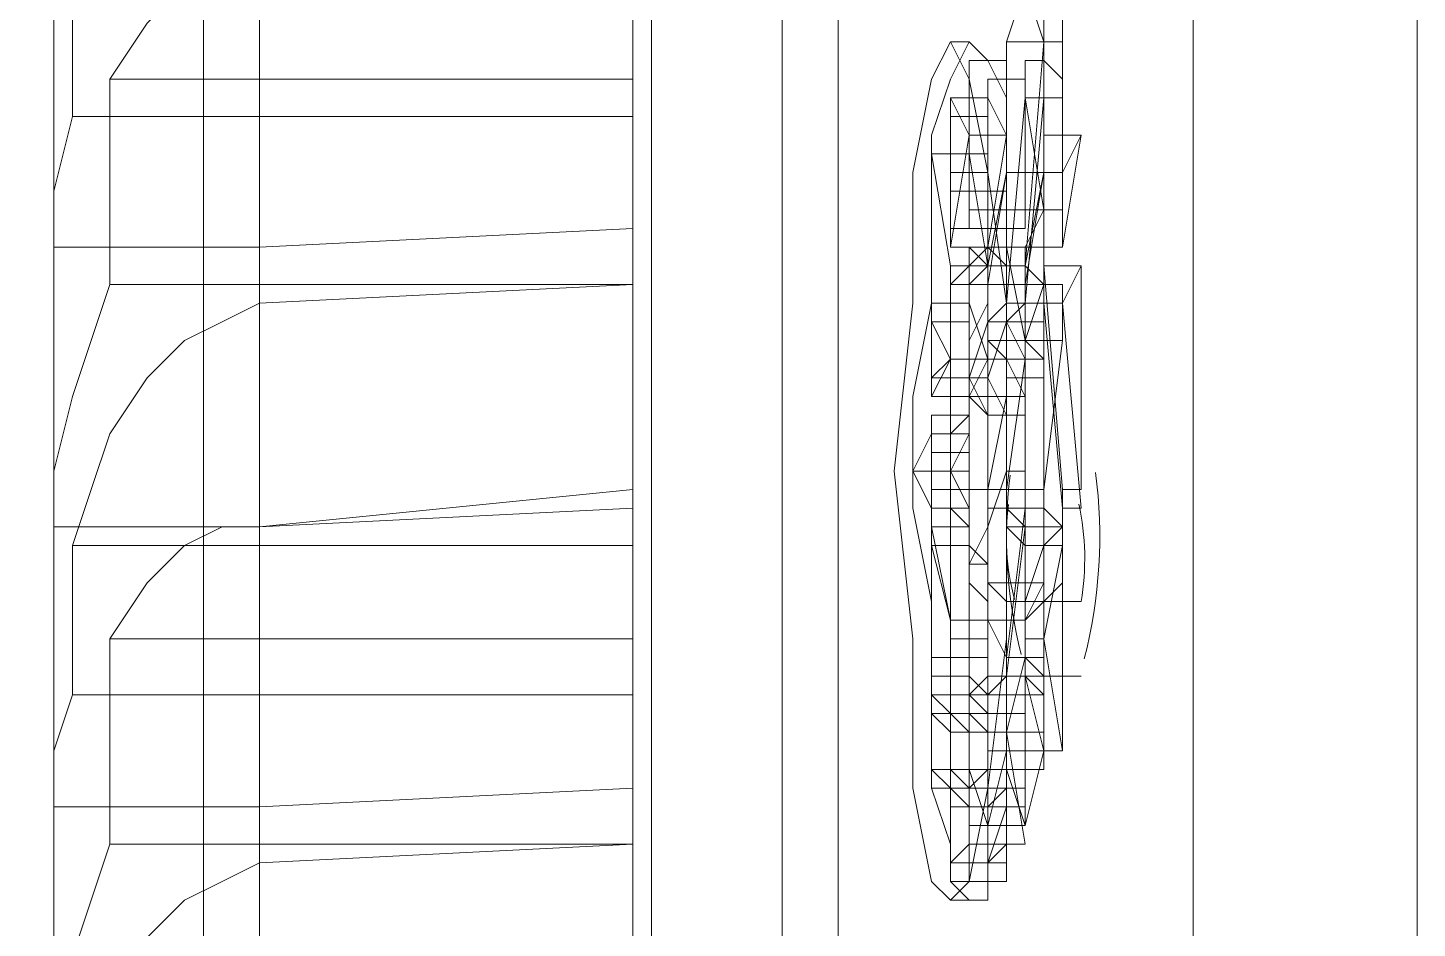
# Model space of a CAD drawing. Header units: millimetres. Extents: x 2788 to 2954, y 1337 to 1391.
# Drawn here: x 2903.5925 to 2903.6712, y 1352.5883 to 1352.6394 of the extents above; entities that cross this region are included whole.
import ezdxf

# ---------------------------------------------------------------- set-up
doc = ezdxf.new("R2010")
doc.units = ezdxf.units.MM
doc.layers.add('PDF_0', color=7, linetype='Continuous')

msp = doc.modelspace()

# ---------------------------------------------------------------- linework, layer by layer
at = {"layer": 'PDF_0', "lineweight": 15}
for points in [[(2903.605627547023, 1354.524634149757), (2903.605627547023, 1352.453404059757), (2903.605627547023, 1352.451287319757), (2903.522016317022, 1352.451287319757), (2903.522016317022, 1352.453404059757), (2903.522016317022, 1352.511614409757), (2902.949438147023, 1352.511614409757), (2902.949438147023, 1352.455520799757), (2902.949438147023, 1352.451287319757), (2902.927212377022, 1352.451287319757), (2902.927212377022, 1352.455520799757), (2902.927212377022, 1352.668253169757)], [(2903.670188117023, 1352.580408459757), (2903.670188117023, 1352.579350089757), (2903.670188117023, 1352.576174979757), (2903.670188117023, 1352.564532909757), (2903.670188117023, 1352.558182689757), (2903.670188117023, 1352.520081369757), (2903.670188117023, 1352.471396349757), (2903.643728867023, 1352.470337979757), (2903.641612127023, 1352.473513089757), (2903.640553757023, 1352.476688199757), (2903.640553757023, 1352.480921679757), (2903.639495387023, 1352.492563749757), (2903.638437017023, 1352.506322559757), (2903.638437017023, 1354.390221159757), (2903.639495387023, 1354.405038339757), (2903.640553757023, 1354.416680409757), (2903.640553757023, 1354.421972259757), (2903.641612127023, 1354.426205739757), (2903.642670497023, 1354.428322479757), (2903.643728867023, 1354.428322479757)], [(2903.638437017023, 1354.390221159757), (2903.637378647023, 1354.390221159757), (2903.635261907023, 1354.390221159757), (2903.635261907023, 1352.506322559757), (2903.637378647023, 1352.506322559757), (2903.638437017023, 1352.506322559757)], [(2903.670188117023, 1352.579350089757), (2903.671246487022, 1352.580408459757), (2903.671246487022, 1352.680953609757)], [(2903.650079087023, 1352.641793919757), (2903.649020717023, 1352.641793919757), (2903.647962347023, 1352.638618809757), (2903.647962347023, 1352.625918369757), (2903.647962347023, 1352.623801629757), (2903.646903977023, 1352.622743259757), (2903.646903977023, 1352.620626519757), (2903.646903977023, 1352.613217929757), (2903.647962347023, 1352.613217929757), (2903.649020717023, 1352.620626519757), (2903.647962347023, 1352.622743259757), (2903.649020717023, 1352.623801629757), (2903.649020717023, 1352.617451409757), (2903.649020717023, 1352.618509779757), (2903.649020717023, 1352.612159559757)], [(2903.649020717023, 1352.641793919757), (2903.647962347023, 1352.638618809757), (2903.650079087023, 1352.638618809757), (2903.650079087023, 1352.640735549757), (2903.650079087023, 1352.641793919757), (2903.651137457023, 1352.641793919757), (2903.651137457023, 1352.640735549757), (2903.651137457023, 1352.638618809757), (2903.651137457023, 1352.631210219757), (2903.652195827023, 1352.633326959757)], [(2903.651137457023, 1352.638618809757), (2903.651137457023, 1352.640735549757), (2903.651137457023, 1352.641793919757), (2903.650079087023, 1352.641793919757), (2903.650079087023, 1352.640735549757), (2903.650079087023, 1352.638618809757), (2903.649020717023, 1352.625918369757), (2903.647962347023, 1352.625918369757)], [(2903.649020717023, 1352.625918369757), (2903.649020717023, 1352.623801629757), (2903.647962347023, 1352.623801629757), (2903.649020717023, 1352.623801629757), (2903.650079087023, 1352.635443699757), (2903.650079087023, 1352.636502069757), (2903.650079087023, 1352.637560439757), (2903.651137457023, 1352.636502069757), (2903.651137457023, 1352.635443699757), (2903.651137457023, 1352.629093479757), (2903.651137457023, 1352.626976739757), (2903.649020717023, 1352.626976739757)], [(2903.651137457023, 1352.633326959757), (2903.652195827023, 1352.633326959757), (2903.651137457023, 1352.626976739757), (2903.650079087023, 1352.626976739757)], [(2903.651137457023, 1352.629093479757), (2903.650079087023, 1352.629093479757)], [(2903.605627547023, 1352.626976739757), (2903.626794947023, 1352.628035109757), (2903.626794947023, 1352.612159559757), (2903.605627547023, 1352.611101189757)], [(2903.651137457023, 1352.626976739757), (2903.651137457023, 1352.626976739757)], [(2903.649020717023, 1352.624859999757), (2903.650079087023, 1352.624859999757), (2903.650079087023, 1352.625918369757), (2903.652195827023, 1352.625918369757), (2903.652195827023, 1352.613217929757)], [(2903.651137457023, 1352.612159559757), (2903.651137457023, 1352.610042819757), (2903.651137457023, 1352.612159559757), (2903.652195827023, 1352.612159559757), (2903.651137457023, 1352.623801629757), (2903.652195827023, 1352.625918369757)], [(2903.626794947023, 1352.624859999757), (2903.605627547023, 1352.624859999757)], [(2903.649020717023, 1352.613217929757), (2903.650079087023, 1352.613217929757), (2903.650079087023, 1352.622743259757), (2903.650079087023, 1352.624859999757), (2903.651137457023, 1352.624859999757), (2903.651137457023, 1352.621684889757), (2903.650079087023, 1352.613217929757)], [(2903.647962347023, 1352.623801629757), (2903.647962347023, 1352.623801629757)], [(2903.647962347023, 1352.622743259757), (2903.646903977023, 1352.622743259757)], [(2903.650079087023, 1352.622743259757), (2903.649020717023, 1352.622743259757)], [(2903.649020717023, 1352.620626519757), (2903.646903977023, 1352.620626519757)], [(2903.651137457023, 1352.610042819757), (2903.650079087023, 1352.610042819757), (2903.649020717023, 1352.606867709757), (2903.650079087023, 1352.606867709757), (2903.650079087023, 1352.602634229757), (2903.649020717023, 1352.602634229757), (2903.646903977023, 1352.602634229757), (2903.646903977023, 1352.603692599757), (2903.646903977023, 1352.605809339757), (2903.646903977023, 1352.613217929757), (2903.646903977023, 1352.612159559757)], [(2903.646903977023, 1352.602634229757), (2903.646903977023, 1352.603692599757), (2903.646903977023, 1352.605809339757), (2903.646903977023, 1352.613217929757)], [(2903.650079087023, 1352.613217929757), (2903.650079087023, 1352.613217929757)], [(2903.650079087023, 1352.604750969757), (2903.650079087023, 1352.604750969757)], [(2903.651137457023, 1352.598400749757), (2903.650079087023, 1352.598400749757), (2903.649020717023, 1352.602634229757)], [(2903.605627547023, 1352.595225639757), (2903.626794947023, 1352.596284009757), (2903.626794947023, 1352.580408459757), (2903.605627547023, 1352.578291719757)], [(2903.626794947023, 1352.593108899757), (2903.605627547023, 1352.593108899757)]]:
    msp.add_lwpolyline(points, dxfattribs=at)
at = {"layer": 'PDF_0', "lineweight": 0}
for points in [[(2903.658546047022, 1352.582525199757), (2903.658546047022, 1352.939195889757)], [(2903.627853317023, 1352.894744349757), (2903.627853317023, 1352.506322559757)], [(2903.626794947023, 1352.656611099757), (2903.605627547023, 1352.655552729757), (2903.603510807023, 1352.654494359757), (2903.601394067023, 1352.653435989757), (2903.599277327023, 1352.651319249757), (2903.597160587023, 1352.649202509757), (2903.596102217023, 1352.646027399757), (2903.595043847023, 1352.641793919757), (2903.595043847023, 1352.634385329757), (2903.593985477023, 1352.630151849757), (2903.593985477023, 1352.626976739757), (2903.605627547023, 1352.626976739757)], [(2903.593985477023, 1352.651319249757), (2903.593985477023, 1352.476688199757), (2903.532600017023, 1352.474571459757)], [(2903.602452437023, 1352.647085769757), (2903.602452437023, 1352.473513089757), (2903.602452437023, 1352.468221239757), (2903.602452437023, 1352.466104499757), (2903.602452437023, 1352.465046129757), (2903.605627547023, 1352.465046129757)], [(2903.626794947023, 1352.644969029757), (2903.605627547023, 1352.643910659757), (2903.603510807023, 1352.642852289757), (2903.601394067023, 1352.641793919757), (2903.599277327023, 1352.639677179757), (2903.597160587023, 1352.636502069757), (2903.626794947023, 1352.636502069757)], [(2903.605627547023, 1352.643910659757), (2903.605627547023, 1352.623801629757)], [(2903.626794947023, 1352.641793919757), (2903.626794947023, 1352.634385329757), (2903.595043847023, 1352.634385329757)], [(2903.645845607023, 1352.638618809757), (2903.644787237023, 1352.638618809757)], [(2903.650079087023, 1352.631210219757), (2903.650079087023, 1352.638618809757), (2903.651137457023, 1352.638618809757)], [(2903.647962347023, 1352.637560439757), (2903.645845607023, 1352.637560439757), (2903.647962347023, 1352.637560439757), (2903.645845607023, 1352.637560439757), (2903.645845607023, 1352.630151849757), (2903.647962347023, 1352.630151849757), (2903.647962347023, 1352.629093479757), (2903.645845607023, 1352.629093479757)], [(2903.645845607023, 1352.637560439757), (2903.645845607023, 1352.637560439757)], [(2903.645845607023, 1352.637560439757), (2903.645845607023, 1352.637560439757)], [(2903.647962347023, 1352.637560439757), (2903.647962347023, 1352.637560439757)], [(2903.649020717023, 1352.635443699757), (2903.649020717023, 1352.636502069757), (2903.649020717023, 1352.637560439757)], [(2903.649020717023, 1352.635443699757), (2903.649020717023, 1352.636502069757), (2903.649020717023, 1352.637560439757)], [(2903.650079087023, 1352.637560439757), (2903.649020717023, 1352.637560439757)], [(2903.597160587023, 1352.624859999757), (2903.597160587023, 1352.636502069757)], [(2903.650079087023, 1352.621684889757), (2903.650079087023, 1352.623801629757), (2903.647962347023, 1352.623801629757), (2903.647962347023, 1352.622743259757), (2903.647962347023, 1352.623801629757), (2903.647962347023, 1352.629093479757), (2903.647962347023, 1352.628035109757), (2903.649020717023, 1352.628035109757), (2903.649020717023, 1352.629093479757), (2903.649020717023, 1352.630151849757), (2903.649020717023, 1352.631210219757), (2903.649020717023, 1352.632268589757), (2903.649020717023, 1352.633326959757), (2903.649020717023, 1352.634385329757), (2903.649020717023, 1352.635443699757), (2903.649020717023, 1352.636502069757), (2903.646903977023, 1352.636502069757), (2903.646903977023, 1352.628035109757), (2903.645845607023, 1352.628035109757), (2903.645845607023, 1352.629093479757), (2903.647962347023, 1352.629093479757), (2903.647962347023, 1352.628035109757), (2903.645845607023, 1352.628035109757), (2903.646903977023, 1352.628035109757), (2903.649020717023, 1352.628035109757), (2903.649020717023, 1352.629093479757), (2903.649020717023, 1352.630151849757), (2903.649020717023, 1352.631210219757), (2903.649020717023, 1352.632268589757), (2903.649020717023, 1352.633326959757), (2903.649020717023, 1352.634385329757), (2903.649020717023, 1352.635443699757), (2903.649020717023, 1352.636502069757), (2903.646903977023, 1352.636502069757), (2903.646903977023, 1352.629093479757), (2903.645845607023, 1352.629093479757), (2903.645845607023, 1352.628035109757)], [(2903.646903977023, 1352.636502069757), (2903.646903977023, 1352.636502069757)], [(2903.646903977023, 1352.636502069757), (2903.646903977023, 1352.636502069757)], [(2903.649020717023, 1352.636502069757), (2903.649020717023, 1352.636502069757)], [(2903.646903977023, 1352.628035109757), (2903.644787237023, 1352.628035109757), (2903.644787237023, 1352.632268589757), (2903.644787237023, 1352.628035109757), (2903.646903977023, 1352.628035109757), (2903.646903977023, 1352.632268589757), (2903.646903977023, 1352.634385329757), (2903.646903977023, 1352.635443699757), (2903.646903977023, 1352.634385329757)], [(2903.645845607023, 1352.633326959757), (2903.644787237023, 1352.635443699757), (2903.644787237023, 1352.631210219757), (2903.644787237023, 1352.629093479757), (2903.644787237023, 1352.628035109757), (2903.644787237023, 1352.629093479757), (2903.644787237023, 1352.631210219757), (2903.646903977023, 1352.631210219757), (2903.646903977023, 1352.628035109757), (2903.646903977023, 1352.632268589757)], [(2903.644787237023, 1352.630151849757), (2903.644787237023, 1352.635443699757), (2903.644787237023, 1352.634385329757)], [(2903.644787237023, 1352.631210219757), (2903.644787237023, 1352.635443699757), (2903.644787237023, 1352.634385329757)], [(2903.647962347023, 1352.633326959757), (2903.646903977023, 1352.635443699757), (2903.647962347023, 1352.633326959757), (2903.646903977023, 1352.626976739757), (2903.645845607023, 1352.625918369757), (2903.645845607023, 1352.623801629757), (2903.645845607023, 1352.622743259757), (2903.645845607023, 1352.621684889757), (2903.645845607023, 1352.617451409757), (2903.645845607023, 1352.613217929757), (2903.645845607023, 1352.608984449757), (2903.645845607023, 1352.605809339757), (2903.645845607023, 1352.602634229757), (2903.646903977023, 1352.601575859757), (2903.649020717023, 1352.601575859757), (2903.649020717023, 1352.602634229757), (2903.649020717023, 1352.601575859757), (2903.646903977023, 1352.601575859757), (2903.646903977023, 1352.598400749757), (2903.649020717023, 1352.598400749757), (2903.649020717023, 1352.599459119757), (2903.649020717023, 1352.601575859757), (2903.649020717023, 1352.600517489757)], [(2903.647962347023, 1352.621684889757), (2903.649020717023, 1352.621684889757), (2903.646903977023, 1352.621684889757), (2903.647962347023, 1352.620626519757), (2903.647962347023, 1352.623801629757), (2903.649020717023, 1352.635443699757), (2903.650079087023, 1352.635443699757), (2903.649020717023, 1352.635443699757), (2903.650079087023, 1352.629093479757), (2903.649020717023, 1352.626976739757), (2903.650079087023, 1352.626976739757), (2903.650079087023, 1352.625918369757), (2903.650079087023, 1352.624859999757), (2903.650079087023, 1352.623801629757), (2903.650079087023, 1352.622743259757), (2903.650079087023, 1352.623801629757), (2903.650079087023, 1352.624859999757), (2903.650079087023, 1352.625918369757), (2903.650079087023, 1352.626976739757), (2903.647962347023, 1352.626976739757), (2903.647962347023, 1352.622743259757), (2903.646903977023, 1352.619568149757), (2903.647962347023, 1352.622743259757), (2903.649020717023, 1352.622743259757), (2903.649020717023, 1352.613217929757), (2903.649020717023, 1352.621684889757), (2903.649020717023, 1352.624859999757), (2903.649020717023, 1352.625918369757), (2903.646903977023, 1352.625918369757), (2903.647962347023, 1352.631210219757), (2903.650079087023, 1352.631210219757), (2903.650079087023, 1352.633326959757)], [(2903.646903977023, 1352.635443699757), (2903.646903977023, 1352.635443699757)], [(2903.626794947023, 1352.634385329757), (2903.626794947023, 1352.628035109757)], [(2903.644787237023, 1352.634385329757), (2903.644787237023, 1352.632268589757)], [(2903.651137457023, 1352.612159559757), (2903.650079087023, 1352.623801629757), (2903.650079087023, 1352.624859999757), (2903.649020717023, 1352.625918369757), (2903.649020717023, 1352.621684889757), (2903.650079087023, 1352.620626519757), (2903.650079087023, 1352.623801629757), (2903.650079087023, 1352.622743259757), (2903.647962347023, 1352.622743259757), (2903.647962347023, 1352.623801629757), (2903.650079087023, 1352.623801629757), (2903.650079087023, 1352.624859999757), (2903.650079087023, 1352.625918369757), (2903.650079087023, 1352.626976739757), (2903.650079087023, 1352.633326959757), (2903.651137457023, 1352.633326959757)], [(2903.643728867023, 1352.632268589757), (2903.643728867023, 1352.632268589757)], [(2903.645845607023, 1352.632268589757), (2903.645845607023, 1352.632268589757)], [(2903.645845607023, 1352.632268589757), (2903.645845607023, 1352.632268589757)], [(2903.651137457023, 1352.631210219757), (2903.650079087023, 1352.631210219757), (2903.649020717023, 1352.624859999757), (2903.646903977023, 1352.624859999757), (2903.644787237023, 1352.624859999757), (2903.646903977023, 1352.624859999757), (2903.646903977023, 1352.622743259757), (2903.646903977023, 1352.624859999757), (2903.646903977023, 1352.623801629757), (2903.645845607023, 1352.621684889757), (2903.645845607023, 1352.618509779757), (2903.646903977023, 1352.620626519757), (2903.645845607023, 1352.623801629757), (2903.645845607023, 1352.622743259757), (2903.643728867023, 1352.622743259757), (2903.644787237023, 1352.620626519757), (2903.643728867023, 1352.618509779757), (2903.643728867023, 1352.619568149757), (2903.645845607023, 1352.619568149757), (2903.643728867023, 1352.619568149757), (2903.644787237023, 1352.620626519757), (2903.643728867023, 1352.619568149757), (2903.643728867023, 1352.622743259757), (2903.644787237023, 1352.620626519757), (2903.645845607023, 1352.620626519757)], [(2903.649020717023, 1352.625918369757), (2903.650079087023, 1352.631210219757), (2903.647962347023, 1352.631210219757), (2903.646903977023, 1352.624859999757)], [(2903.647962347023, 1352.631210219757), (2903.647962347023, 1352.631210219757)], [(2903.650079087023, 1352.631210219757), (2903.650079087023, 1352.631210219757)], [(2903.650079087023, 1352.631210219757), (2903.650079087023, 1352.631210219757)], [(2903.649020717023, 1352.625918369757), (2903.649020717023, 1352.626976739757), (2903.646903977023, 1352.626976739757), (2903.646903977023, 1352.628035109757), (2903.646903977023, 1352.630151849757), (2903.644787237023, 1352.630151849757), (2903.644787237023, 1352.628035109757), (2903.644787237023, 1352.626976739757), (2903.646903977023, 1352.626976739757), (2903.645845607023, 1352.626976739757)], [(2903.645845607023, 1352.630151849757), (2903.645845607023, 1352.630151849757)], [(2903.645845607023, 1352.630151849757), (2903.645845607023, 1352.630151849757)], [(2903.647962347023, 1352.630151849757), (2903.647962347023, 1352.630151849757)], [(2903.645845607023, 1352.629093479757), (2903.645845607023, 1352.629093479757)], [(2903.645845607023, 1352.629093479757), (2903.645845607023, 1352.629093479757)], [(2903.647962347023, 1352.629093479757), (2903.647962347023, 1352.629093479757)], [(2903.650079087023, 1352.622743259757), (2903.650079087023, 1352.623801629757), (2903.650079087023, 1352.624859999757), (2903.650079087023, 1352.625918369757), (2903.650079087023, 1352.626976739757), (2903.650079087023, 1352.628035109757), (2903.650079087023, 1352.629093479757), (2903.650079087023, 1352.628035109757), (2903.650079087023, 1352.626976739757), (2903.650079087023, 1352.625918369757), (2903.650079087023, 1352.624859999757), (2903.650079087023, 1352.623801629757)], [(2903.647962347023, 1352.625918369757), (2903.646903977023, 1352.626976739757), (2903.646903977023, 1352.625918369757), (2903.645845607023, 1352.624859999757), (2903.645845607023, 1352.621684889757), (2903.645845607023, 1352.617451409757), (2903.645845607023, 1352.613217929757), (2903.645845607023, 1352.608984449757), (2903.645845607023, 1352.605809339757), (2903.645845607023, 1352.602634229757), (2903.646903977023, 1352.601575859757), (2903.647962347023, 1352.602634229757), (2903.650079087023, 1352.602634229757), (2903.650079087023, 1352.601575859757), (2903.650079087023, 1352.600517489757), (2903.650079087023, 1352.599459119757), (2903.650079087023, 1352.598400749757), (2903.649020717023, 1352.594167269757), (2903.646903977023, 1352.594167269757), (2903.647962347023, 1352.598400749757), (2903.650079087023, 1352.598400749757), (2903.650079087023, 1352.597342379757), (2903.649020717023, 1352.597342379757), (2903.646903977023, 1352.597342379757), (2903.646903977023, 1352.598400749757), (2903.646903977023, 1352.601575859757), (2903.646903977023, 1352.599459119757), (2903.646903977023, 1352.597342379757), (2903.646903977023, 1352.596284009757), (2903.646903977023, 1352.599459119757), (2903.649020717023, 1352.599459119757), (2903.646903977023, 1352.599459119757), (2903.646903977023, 1352.600517489757), (2903.645845607023, 1352.601575859757), (2903.645845607023, 1352.600517489757)], [(2903.646903977023, 1352.626976739757), (2903.646903977023, 1352.625918369757)], [(2903.646903977023, 1352.626976739757), (2903.646903977023, 1352.625918369757)], [(2903.647962347023, 1352.626976739757), (2903.647962347023, 1352.623801629757), (2903.647962347023, 1352.620626519757), (2903.650079087023, 1352.620626519757), (2903.649020717023, 1352.621684889757), (2903.651137457023, 1352.621684889757)], [(2903.647962347023, 1352.620626519757), (2903.650079087023, 1352.620626519757), (2903.650079087023, 1352.623801629757), (2903.650079087023, 1352.624859999757), (2903.650079087023, 1352.625918369757), (2903.650079087023, 1352.626976739757)], [(2903.649020717023, 1352.625918369757), (2903.649020717023, 1352.626976739757)], [(2903.649020717023, 1352.626976739757), (2903.649020717023, 1352.625918369757)], [(2903.649020717023, 1352.626976739757), (2903.649020717023, 1352.626976739757)], [(2903.646903977023, 1352.625918369757), (2903.646903977023, 1352.624859999757)], [(2903.649020717023, 1352.625918369757), (2903.646903977023, 1352.625918369757)], [(2903.646903977023, 1352.625918369757), (2903.646903977023, 1352.624859999757)], [(2903.647962347023, 1352.618509779757), (2903.647962347023, 1352.619568149757), (2903.647962347023, 1352.620626519757), (2903.647962347023, 1352.621684889757), (2903.650079087023, 1352.621684889757), (2903.649020717023, 1352.621684889757), (2903.649020717023, 1352.625918369757), (2903.647962347023, 1352.625918369757), (2903.647962347023, 1352.624859999757), (2903.647962347023, 1352.623801629757), (2903.647962347023, 1352.621684889757), (2903.647962347023, 1352.623801629757), (2903.647962347023, 1352.617451409757)], [(2903.652195827023, 1352.613217929757), (2903.651137457023, 1352.613217929757), (2903.650079087023, 1352.625918369757)], [(2903.605627547023, 1352.624859999757), (2903.597160587023, 1352.624859999757), (2903.596102217023, 1352.621684889757), (2903.595043847023, 1352.618509779757), (2903.593985477023, 1352.614276299757), (2903.593985477023, 1352.611101189757), (2903.605627547023, 1352.611101189757), (2903.626794947023, 1352.613217929757)], [(2903.626794947023, 1352.624859999757), (2903.605627547023, 1352.623801629757), (2903.603510807023, 1352.622743259757), (2903.601394067023, 1352.621684889757), (2903.599277327023, 1352.619568149757), (2903.597160587023, 1352.616393039757), (2903.596102217023, 1352.613217929757), (2903.595043847023, 1352.610042819757), (2903.626794947023, 1352.610042819757)], [(2903.644787237023, 1352.624859999757), (2903.644787237023, 1352.624859999757)], [(2903.644787237023, 1352.624859999757), (2903.644787237023, 1352.624859999757)], [(2903.646903977023, 1352.624859999757), (2903.646903977023, 1352.624859999757)], [(2903.643728867023, 1352.623801629757), (2903.643728867023, 1352.623801629757)], [(2903.644787237023, 1352.623801629757), (2903.643728867023, 1352.623801629757)], [(2903.643728867023, 1352.623801629757), (2903.643728867023, 1352.623801629757)], [(2903.644787237023, 1352.623801629757), (2903.643728867023, 1352.623801629757)], [(2903.644787237023, 1352.620626519757), (2903.644787237023, 1352.623801629757)], [(2903.645845607023, 1352.623801629757), (2903.645845607023, 1352.623801629757)], [(2903.646903977023, 1352.617451409757), (2903.645845607023, 1352.618509779757), (2903.645845607023, 1352.621684889757), (2903.646903977023, 1352.623801629757)], [(2903.645845607023, 1352.623801629757), (2903.645845607023, 1352.623801629757)], [(2903.651137457023, 1352.623801629757), (2903.650079087023, 1352.623801629757), (2903.650079087023, 1352.621684889757), (2903.649020717023, 1352.621684889757)], [(2903.643728867023, 1352.622743259757), (2903.643728867023, 1352.622743259757)], [(2903.645845607023, 1352.622743259757), (2903.643728867023, 1352.622743259757)], [(2903.643728867023, 1352.622743259757), (2903.643728867023, 1352.622743259757)], [(2903.643728867023, 1352.622743259757), (2903.643728867023, 1352.622743259757)], [(2903.643728867023, 1352.622743259757), (2903.643728867023, 1352.619568149757)], [(2903.643728867023, 1352.622743259757), (2903.643728867023, 1352.622743259757)], [(2903.643728867023, 1352.622743259757), (2903.643728867023, 1352.622743259757)], [(2903.645845607023, 1352.622743259757), (2903.643728867023, 1352.622743259757)], [(2903.643728867023, 1352.622743259757), (2903.643728867023, 1352.622743259757)], [(2903.645845607023, 1352.622743259757), (2903.645845607023, 1352.619568149757)], [(2903.645845607023, 1352.619568149757), (2903.645845607023, 1352.622743259757)], [(2903.645845607023, 1352.622743259757), (2903.645845607023, 1352.622743259757)], [(2903.645845607023, 1352.622743259757), (2903.645845607023, 1352.622743259757)], [(2903.645845607023, 1352.622743259757), (2903.645845607023, 1352.622743259757)], [(2903.645845607023, 1352.622743259757), (2903.645845607023, 1352.622743259757)], [(2903.646903977023, 1352.607926079757), (2903.647962347023, 1352.607926079757), (2903.647962347023, 1352.606867709757), (2903.647962347023, 1352.605809339757), (2903.647962347023, 1352.604750969757), (2903.647962347023, 1352.603692599757), (2903.647962347023, 1352.602634229757), (2903.650079087023, 1352.602634229757), (2903.649020717023, 1352.603692599757), (2903.647962347023, 1352.603692599757), (2903.649020717023, 1352.612159559757), (2903.649020717023, 1352.613217929757), (2903.649020717023, 1352.614276299757), (2903.649020717023, 1352.613217929757), (2903.649020717023, 1352.612159559757), (2903.647962347023, 1352.612159559757), (2903.647962347023, 1352.613217929757), (2903.650079087023, 1352.613217929757), (2903.650079087023, 1352.612159559757), (2903.647962347023, 1352.612159559757), (2903.647962347023, 1352.611101189757), (2903.649020717023, 1352.611101189757), (2903.649020717023, 1352.612159559757), (2903.649020717023, 1352.613217929757), (2903.649020717023, 1352.614276299757), (2903.649020717023, 1352.615334669757), (2903.649020717023, 1352.616393039757), (2903.649020717023, 1352.617451409757), (2903.649020717023, 1352.618509779757), (2903.647962347023, 1352.620626519757), (2903.647962347023, 1352.619568149757), (2903.647962347023, 1352.618509779757), (2903.647962347023, 1352.617451409757), (2903.646903977023, 1352.619568149757), (2903.645845607023, 1352.619568149757), (2903.646903977023, 1352.622743259757), (2903.645845607023, 1352.619568149757), (2903.646903977023, 1352.617451409757), (2903.646903977023, 1352.618509779757), (2903.646903977023, 1352.620626519757), (2903.646903977023, 1352.618509779757), (2903.645845607023, 1352.618509779757), (2903.646903977023, 1352.617451409757), (2903.647962347023, 1352.617451409757), (2903.649020717023, 1352.617451409757)], [(2903.643728867023, 1352.619568149757), (2903.643728867023, 1352.618509779757), (2903.644787237023, 1352.620626519757)], [(2903.646903977023, 1352.620626519757), (2903.646903977023, 1352.618509779757), (2903.647962347023, 1352.618509779757), (2903.649020717023, 1352.618509779757), (2903.647962347023, 1352.618509779757), (2903.646903977023, 1352.613217929757), (2903.646903977023, 1352.612159559757), (2903.646903977023, 1352.611101189757), (2903.646903977023, 1352.610042819757), (2903.646903977023, 1352.608984449757), (2903.645845607023, 1352.608984449757), (2903.646903977023, 1352.611101189757), (2903.647962347023, 1352.614276299757), (2903.649020717023, 1352.614276299757)], [(2903.643728867023, 1352.619568149757), (2903.645845607023, 1352.619568149757), (2903.646903977023, 1352.617451409757), (2903.646903977023, 1352.618509779757)], [(2903.647962347023, 1352.619568149757), (2903.650079087023, 1352.619568149757)], [(2903.643728867023, 1352.618509779757), (2903.645845607023, 1352.618509779757)], [(2903.646903977023, 1352.613217929757), (2903.645845607023, 1352.613217929757), (2903.645845607023, 1352.608984449757), (2903.646903977023, 1352.611101189757), (2903.647962347023, 1352.614276299757), (2903.647962347023, 1352.612159559757), (2903.649020717023, 1352.612159559757), (2903.649020717023, 1352.613217929757), (2903.649020717023, 1352.614276299757), (2903.649020717023, 1352.615334669757), (2903.649020717023, 1352.616393039757), (2903.649020717023, 1352.617451409757), (2903.649020717023, 1352.618509779757)], [(2903.643728867023, 1352.614276299757), (2903.643728867023, 1352.613217929757), (2903.643728867023, 1352.614276299757), (2903.643728867023, 1352.616393039757), (2903.643728867023, 1352.614276299757), (2903.643728867023, 1352.616393039757), (2903.643728867023, 1352.614276299757), (2903.645845607023, 1352.614276299757), (2903.643728867023, 1352.614276299757), (2903.644787237023, 1352.614276299757), (2903.644787237023, 1352.616393039757), (2903.643728867023, 1352.616393039757), (2903.643728867023, 1352.614276299757), (2903.643728867023, 1352.616393039757), (2903.645845607023, 1352.616393039757), (2903.644787237023, 1352.614276299757), (2903.645845607023, 1352.612159559757), (2903.645845607023, 1352.613217929757), (2903.645845607023, 1352.614276299757), (2903.645845607023, 1352.617451409757), (2903.643728867023, 1352.617451409757), (2903.643728867023, 1352.614276299757), (2903.643728867023, 1352.612159559757), (2903.643728867023, 1352.614276299757), (2903.643728867023, 1352.616393039757), (2903.643728867023, 1352.617451409757), (2903.643728867023, 1352.615334669757), (2903.643728867023, 1352.617451409757), (2903.643728867023, 1352.614276299757), (2903.643728867023, 1352.612159559757), (2903.643728867023, 1352.613217929757), (2903.643728867023, 1352.611101189757), (2903.643728867023, 1352.612159559757), (2903.642670497023, 1352.614276299757), (2903.644787237023, 1352.614276299757), (2903.644787237023, 1352.612159559757), (2903.645845607023, 1352.611101189757), (2903.643728867023, 1352.611101189757)], [(2903.645845607023, 1352.611101189757), (2903.644787237023, 1352.612159559757), (2903.644787237023, 1352.614276299757), (2903.644787237023, 1352.616393039757), (2903.645845607023, 1352.617451409757), (2903.645845607023, 1352.615334669757), (2903.645845607023, 1352.617451409757), (2903.643728867023, 1352.617451409757), (2903.643728867023, 1352.616393039757), (2903.643728867023, 1352.614276299757)], [(2903.645845607023, 1352.615334669757), (2903.643728867023, 1352.615334669757), (2903.643728867023, 1352.617451409757), (2903.643728867023, 1352.615334669757)], [(2903.644787237023, 1352.616393039757), (2903.645845607023, 1352.617451409757)], [(2903.645845607023, 1352.617451409757), (2903.645845607023, 1352.614276299757)], [(2903.643728867023, 1352.616393039757), (2903.642670497023, 1352.614276299757)], [(2903.645845607023, 1352.614276299757), (2903.645845607023, 1352.616393039757)], [(2903.645845607023, 1352.616393039757), (2903.645845607023, 1352.614276299757)], [(2903.645845607023, 1352.614276299757), (2903.643728867023, 1352.614276299757)], [(2903.645845607023, 1352.613217929757), (2903.645845607023, 1352.614276299757)], [(2903.645845607023, 1352.614276299757), (2903.645845607023, 1352.612159559757)], [(2903.645845607023, 1352.612159559757), (2903.645845607023, 1352.613217929757)], [(2903.647962347023, 1352.611101189757), (2903.647962347023, 1352.613217929757), (2903.650079087023, 1352.613217929757), (2903.650079087023, 1352.612159559757), (2903.650079087023, 1352.611101189757), (2903.650079087023, 1352.612159559757), (2903.650079087023, 1352.613217929757)], [(2903.647962347023, 1352.613217929757), (2903.647962347023, 1352.613217929757)], [(2903.647962347023, 1352.613217929757), (2903.647962347023, 1352.611101189757)], [(2903.647962347023, 1352.613217929757), (2903.647962347023, 1352.613217929757)], [(2903.649020717023, 1352.613217929757), (2903.649020717023, 1352.613217929757)], [(2903.650079087023, 1352.613217929757), (2903.650079087023, 1352.613217929757)], [(2903.626794947023, 1352.612159559757), (2903.626794947023, 1352.610042819757), (2903.626794947023, 1352.601575859757), (2903.626794947023, 1352.596284009757)], [(2903.650079087023, 1352.602634229757), (2903.649020717023, 1352.602634229757), (2903.649020717023, 1352.605809339757), (2903.646903977023, 1352.605809339757), (2903.647962347023, 1352.603692599757), (2903.647962347023, 1352.604750969757), (2903.647962347023, 1352.605809339757), (2903.647962347023, 1352.606867709757), (2903.647962347023, 1352.607926079757), (2903.647962347023, 1352.606867709757), (2903.647962347023, 1352.605809339757), (2903.647962347023, 1352.604750969757), (2903.647962347023, 1352.603692599757), (2903.647962347023, 1352.602634229757), (2903.649020717023, 1352.611101189757), (2903.647962347023, 1352.612159559757), (2903.649020717023, 1352.611101189757), (2903.651137457023, 1352.611101189757), (2903.650079087023, 1352.612159559757)], [(2903.647962347023, 1352.611101189757), (2903.649020717023, 1352.610042819757), (2903.649020717023, 1352.611101189757), (2903.649020717023, 1352.612159559757), (2903.646903977023, 1352.612159559757)], [(2903.650079087023, 1352.607926079757), (2903.647962347023, 1352.607926079757), (2903.647962347023, 1352.606867709757), (2903.647962347023, 1352.605809339757), (2903.647962347023, 1352.604750969757), (2903.647962347023, 1352.603692599757), (2903.646903977023, 1352.605809339757), (2903.649020717023, 1352.605809339757), (2903.649020717023, 1352.606867709757), (2903.647962347023, 1352.606867709757), (2903.646903977023, 1352.607926079757), (2903.646903977023, 1352.612159559757), (2903.646903977023, 1352.607926079757), (2903.647962347023, 1352.606867709757), (2903.650079087023, 1352.606867709757), (2903.647962347023, 1352.606867709757)], [(2903.599277327023, 1352.587817049757), (2903.601394067023, 1352.589933789757), (2903.603510807023, 1352.590992159757), (2903.605627547023, 1352.592050529757), (2903.605627547023, 1352.611101189757), (2903.603510807023, 1352.611101189757), (2903.601394067023, 1352.610042819757), (2903.599277327023, 1352.607926079757), (2903.597160587023, 1352.604750969757), (2903.597160587023, 1352.593108899757), (2903.596102217023, 1352.589933789757), (2903.595043847023, 1352.586758679757)], [(2903.651137457023, 1352.611101189757), (2903.651137457023, 1352.605809339757), (2903.651137457023, 1352.603692599757), (2903.651137457023, 1352.602634229757), (2903.650079087023, 1352.602634229757), (2903.647962347023, 1352.602634229757), (2903.647962347023, 1352.603692599757), (2903.650079087023, 1352.603692599757), (2903.650079087023, 1352.602634229757), (2903.650079087023, 1352.598400749757), (2903.650079087023, 1352.599459119757), (2903.647962347023, 1352.599459119757), (2903.645845607023, 1352.599459119757), (2903.647962347023, 1352.599459119757), (2903.645845607023, 1352.599459119757), (2903.644787237023, 1352.600517489757), (2903.644787237023, 1352.599459119757), (2903.645845607023, 1352.599459119757), (2903.645845607023, 1352.600517489757), (2903.646903977023, 1352.599459119757), (2903.646903977023, 1352.597342379757), (2903.644787237023, 1352.597342379757), (2903.646903977023, 1352.597342379757), (2903.645845607023, 1352.596284009757), (2903.645845607023, 1352.600517489757), (2903.645845607023, 1352.596284009757), (2903.643728867023, 1352.596284009757), (2903.643728867023, 1352.600517489757), (2903.643728867023, 1352.601575859757), (2903.644787237023, 1352.600517489757), (2903.646903977023, 1352.600517489757), (2903.646903977023, 1352.601575859757), (2903.646903977023, 1352.600517489757), (2903.649020717023, 1352.600517489757), (2903.649020717023, 1352.601575859757), (2903.646903977023, 1352.601575859757), (2903.645845607023, 1352.601575859757), (2903.643728867023, 1352.601575859757)], [(2903.647962347023, 1352.601575859757), (2903.650079087023, 1352.601575859757), (2903.649020717023, 1352.602634229757), (2903.646903977023, 1352.602634229757), (2903.646903977023, 1352.605809339757), (2903.644787237023, 1352.605809339757), (2903.643728867023, 1352.611101189757), (2903.645845607023, 1352.611101189757), (2903.645845607023, 1352.603692599757), (2903.645845607023, 1352.602634229757), (2903.645845607023, 1352.603692599757), (2903.643728867023, 1352.603692599757), (2903.643728867023, 1352.602634229757)], [(2903.643728867023, 1352.611101189757), (2903.643728867023, 1352.603692599757)], [(2903.643728867023, 1352.610042819757), (2903.645845607023, 1352.610042819757), (2903.645845607023, 1352.602634229757), (2903.643728867023, 1352.602634229757), (2903.643728867023, 1352.610042819757), (2903.644787237023, 1352.605809339757), (2903.646903977023, 1352.605809339757), (2903.646903977023, 1352.606867709757), (2903.646903977023, 1352.607926079757), (2903.646903977023, 1352.608984449757), (2903.645845607023, 1352.610042819757), (2903.645845607023, 1352.611101189757), (2903.645845607023, 1352.610042819757), (2903.646903977023, 1352.608984449757), (2903.646903977023, 1352.607926079757), (2903.646903977023, 1352.606867709757), (2903.646903977023, 1352.605809339757), (2903.646903977023, 1352.602634229757), (2903.646903977023, 1352.607926079757), (2903.646903977023, 1352.603692599757)], [(2903.651137457023, 1352.606867709757), (2903.650079087023, 1352.606867709757), (2903.651137457023, 1352.607926079757), (2903.651137457023, 1352.610042819757), (2903.651137457023, 1352.607926079757), (2903.650079087023, 1352.606867709757), (2903.650079087023, 1352.610042819757), (2903.651137457023, 1352.611101189757), (2903.651137457023, 1352.605809339757), (2903.651137457023, 1352.603692599757), (2903.651137457023, 1352.602634229757)], [(2903.595043847023, 1352.610042819757), (2903.595043847023, 1352.601575859757)], [(2903.646903977023, 1352.607926079757), (2903.646903977023, 1352.607926079757)], [(2903.646903977023, 1352.607926079757), (2903.646903977023, 1352.607926079757)], [(2903.647962347023, 1352.607926079757), (2903.647962347023, 1352.607926079757)], [(2903.650079087023, 1352.606867709757), (2903.649020717023, 1352.605809339757), (2903.650079087023, 1352.607926079757), (2903.650079087023, 1352.606867709757), (2903.650079087023, 1352.607926079757), (2903.649020717023, 1352.605809339757), (2903.649020717023, 1352.603692599757), (2903.649020717023, 1352.605809339757), (2903.649020717023, 1352.602634229757)], [(2903.647962347023, 1352.606867709757), (2903.647962347023, 1352.606867709757)], [(2903.650079087023, 1352.606867709757), (2903.650079087023, 1352.606867709757)], [(2903.650079087023, 1352.606867709757), (2903.650079087023, 1352.606867709757)], [(2903.644787237023, 1352.605809339757), (2903.644787237023, 1352.605809339757)], [(2903.644787237023, 1352.605809339757), (2903.644787237023, 1352.605809339757)], [(2903.646903977023, 1352.605809339757), (2903.646903977023, 1352.605809339757)], [(2903.626794947023, 1352.604750969757), (2903.597160587023, 1352.604750969757)], [(2903.643728867023, 1352.600517489757), (2903.645845607023, 1352.600517489757), (2903.645845607023, 1352.601575859757), (2903.646903977023, 1352.600517489757), (2903.646903977023, 1352.599459119757), (2903.646903977023, 1352.601575859757), (2903.646903977023, 1352.603692599757), (2903.646903977023, 1352.601575859757), (2903.646903977023, 1352.599459119757), (2903.646903977023, 1352.604750969757), (2903.646903977023, 1352.599459119757), (2903.644787237023, 1352.599459119757), (2903.644787237023, 1352.596284009757), (2903.646903977023, 1352.596284009757), (2903.644787237023, 1352.596284009757), (2903.645845607023, 1352.595225639757), (2903.644787237023, 1352.596284009757), (2903.644787237023, 1352.599459119757), (2903.644787237023, 1352.604750969757), (2903.644787237023, 1352.603692599757), (2903.646903977023, 1352.603692599757), (2903.646903977023, 1352.604750969757), (2903.644787237023, 1352.604750969757)], [(2903.644787237023, 1352.603692599757), (2903.644787237023, 1352.601575859757), (2903.644787237023, 1352.599459119757), (2903.644787237023, 1352.601575859757), (2903.644787237023, 1352.603692599757), (2903.644787237023, 1352.604750969757), (2903.644787237023, 1352.599459119757), (2903.644787237023, 1352.600517489757), (2903.644787237023, 1352.599459119757), (2903.644787237023, 1352.597342379757), (2903.645845607023, 1352.596284009757), (2903.647962347023, 1352.596284009757), (2903.646903977023, 1352.595225639757), (2903.644787237023, 1352.595225639757), (2903.644787237023, 1352.592050529757), (2903.645845607023, 1352.593108899757), (2903.645845607023, 1352.590992159757), (2903.644787237023, 1352.590992159757), (2903.646903977023, 1352.590992159757), (2903.646903977023, 1352.595225639757), (2903.646903977023, 1352.597342379757), (2903.646903977023, 1352.598400749757), (2903.649020717023, 1352.598400749757), (2903.649020717023, 1352.601575859757), (2903.646903977023, 1352.601575859757), (2903.646903977023, 1352.599459119757), (2903.644787237023, 1352.599459119757), (2903.644787237023, 1352.597342379757), (2903.645845607023, 1352.596284009757), (2903.645845607023, 1352.599459119757), (2903.645845607023, 1352.593108899757), (2903.647962347023, 1352.593108899757), (2903.649020717023, 1352.593108899757), (2903.647962347023, 1352.599459119757), (2903.647962347023, 1352.598400749757), (2903.647962347023, 1352.596284009757), (2903.649020717023, 1352.596284009757), (2903.649020717023, 1352.595225639757), (2903.649020717023, 1352.598400749757), (2903.646903977023, 1352.598400749757)], [(2903.650079087023, 1352.604750969757), (2903.649020717023, 1352.604750969757)], [(2903.645845607023, 1352.597342379757), (2903.647962347023, 1352.597342379757), (2903.647962347023, 1352.596284009757), (2903.646903977023, 1352.595225639757), (2903.646903977023, 1352.594167269757), (2903.645845607023, 1352.594167269757), (2903.645845607023, 1352.593108899757), (2903.645845607023, 1352.597342379757), (2903.646903977023, 1352.594167269757), (2903.645845607023, 1352.594167269757), (2903.645845607023, 1352.593108899757), (2903.647962347023, 1352.593108899757), (2903.647962347023, 1352.595225639757), (2903.647962347023, 1352.597342379757), (2903.647962347023, 1352.595225639757), (2903.647962347023, 1352.593108899757), (2903.647962347023, 1352.599459119757), (2903.647962347023, 1352.597342379757), (2903.647962347023, 1352.595225639757), (2903.645845607023, 1352.595225639757), (2903.645845607023, 1352.597342379757), (2903.645845607023, 1352.599459119757), (2903.645845607023, 1352.596284009757), (2903.646903977023, 1352.596284009757), (2903.646903977023, 1352.595225639757), (2903.646903977023, 1352.594167269757), (2903.649020717023, 1352.594167269757), (2903.646903977023, 1352.594167269757), (2903.649020717023, 1352.594167269757), (2903.647962347023, 1352.597342379757), (2903.647962347023, 1352.598400749757), (2903.650079087023, 1352.598400749757), (2903.650079087023, 1352.603692599757)], [(2903.650079087023, 1352.599459119757), (2903.650079087023, 1352.600517489757), (2903.650079087023, 1352.601575859757), (2903.650079087023, 1352.602634229757), (2903.649020717023, 1352.603692599757)], [(2903.646903977023, 1352.601575859757), (2903.646903977023, 1352.602634229757), (2903.646903977023, 1352.601575859757)], [(2903.646903977023, 1352.601575859757), (2903.646903977023, 1352.602634229757), (2903.646903977023, 1352.601575859757)], [(2903.647962347023, 1352.602634229757), (2903.647962347023, 1352.602634229757)], [(2903.647962347023, 1352.602634229757), (2903.647962347023, 1352.602634229757)], [(2903.649020717023, 1352.601575859757), (2903.649020717023, 1352.602634229757), (2903.649020717023, 1352.601575859757)], [(2903.650079087023, 1352.602634229757), (2903.650079087023, 1352.602634229757)], [(2903.626794947023, 1352.601575859757), (2903.595043847023, 1352.601575859757), (2903.593985477023, 1352.598400749757), (2903.593985477023, 1352.595225639757), (2903.605627547023, 1352.595225639757)], [(2903.646903977023, 1352.601575859757), (2903.646903977023, 1352.600517489757), (2903.644787237023, 1352.600517489757), (2903.643728867023, 1352.601575859757), (2903.643728867023, 1352.600517489757), (2903.643728867023, 1352.596284009757)], [(2903.649020717023, 1352.601575859757), (2903.649020717023, 1352.601575859757)], [(2903.643728867023, 1352.599459119757), (2903.643728867023, 1352.600517489757), (2903.644787237023, 1352.599459119757)], [(2903.643728867023, 1352.599459119757), (2903.643728867023, 1352.600517489757), (2903.644787237023, 1352.599459119757)], [(2903.643728867023, 1352.597342379757), (2903.644787237023, 1352.596284009757), (2903.644787237023, 1352.597342379757), (2903.644787237023, 1352.596284009757), (2903.643728867023, 1352.597342379757), (2903.645845607023, 1352.597342379757), (2903.645845607023, 1352.593108899757), (2903.647962347023, 1352.593108899757), (2903.646903977023, 1352.592050529757), (2903.644787237023, 1352.592050529757), (2903.645845607023, 1352.593108899757), (2903.645845607023, 1352.599459119757), (2903.644787237023, 1352.600517489757), (2903.644787237023, 1352.599459119757), (2903.645845607023, 1352.599459119757), (2903.645845607023, 1352.600517489757), (2903.646903977023, 1352.599459119757), (2903.646903977023, 1352.596284009757), (2903.646903977023, 1352.595225639757), (2903.646903977023, 1352.592050529757), (2903.644787237023, 1352.592050529757), (2903.644787237023, 1352.595225639757), (2903.644787237023, 1352.596284009757), (2903.643728867023, 1352.596284009757), (2903.644787237023, 1352.596284009757), (2903.644787237023, 1352.595225639757), (2903.644787237023, 1352.593108899757), (2903.644787237023, 1352.590992159757), (2903.644787237023, 1352.595225639757), (2903.644787237023, 1352.597342379757), (2903.644787237023, 1352.595225639757), (2903.646903977023, 1352.595225639757), (2903.646903977023, 1352.590992159757), (2903.644787237023, 1352.590992159757), (2903.645845607023, 1352.590992159757), (2903.645845607023, 1352.593108899757), (2903.645845607023, 1352.592050529757), (2903.647962347023, 1352.592050529757)], [(2903.644787237023, 1352.600517489757), (2903.644787237023, 1352.600517489757)], [(2903.646903977023, 1352.600517489757), (2903.644787237023, 1352.600517489757)], [(2903.646903977023, 1352.600517489757), (2903.646903977023, 1352.600517489757)], [(2903.646903977023, 1352.600517489757), (2903.646903977023, 1352.600517489757)], [(2903.645845607023, 1352.599459119757), (2903.645845607023, 1352.599459119757)], [(2903.649020717023, 1352.595225639757), (2903.649020717023, 1352.596284009757), (2903.649020717023, 1352.597342379757), (2903.647962347023, 1352.597342379757), (2903.647962347023, 1352.596284009757), (2903.647962347023, 1352.598400749757), (2903.647962347023, 1352.599459119757), (2903.645845607023, 1352.599459119757), (2903.645845607023, 1352.597342379757), (2903.645845607023, 1352.595225639757)], [(2903.646903977023, 1352.599459119757), (2903.646903977023, 1352.599459119757)], [(2903.646903977023, 1352.599459119757), (2903.646903977023, 1352.599459119757)], [(2903.647962347023, 1352.599459119757), (2903.647962347023, 1352.599459119757)], [(2903.647962347023, 1352.599459119757), (2903.647962347023, 1352.597342379757), (2903.647962347023, 1352.595225639757)], [(2903.649020717023, 1352.599459119757), (2903.649020717023, 1352.599459119757)], [(2903.649020717023, 1352.599459119757), (2903.649020717023, 1352.599459119757)], [(2903.649020717023, 1352.598400749757), (2903.649020717023, 1352.597342379757), (2903.649020717023, 1352.596284009757), (2903.646903977023, 1352.596284009757), (2903.646903977023, 1352.597342379757), (2903.644787237023, 1352.597342379757)], [(2903.646903977023, 1352.594167269757), (2903.647962347023, 1352.598400749757)], [(2903.646903977023, 1352.597342379757), (2903.649020717023, 1352.597342379757)], [(2903.646903977023, 1352.596284009757), (2903.644787237023, 1352.596284009757)], [(2903.646903977023, 1352.595225639757), (2903.646903977023, 1352.594167269757), (2903.646903977023, 1352.595225639757)], [(2903.646903977023, 1352.595225639757), (2903.646903977023, 1352.594167269757), (2903.646903977023, 1352.595225639757)], [(2903.649020717023, 1352.594167269757), (2903.649020717023, 1352.595225639757), (2903.646903977023, 1352.595225639757), (2903.646903977023, 1352.592050529757)], [(2903.649020717023, 1352.595225639757), (2903.649020717023, 1352.594167269757), (2903.649020717023, 1352.595225639757)], [(2903.649020717023, 1352.594167269757), (2903.649020717023, 1352.594167269757)], [(2903.605627547023, 1352.593108899757), (2903.597160587023, 1352.593108899757)], [(2903.645845607023, 1352.593108899757), (2903.645845607023, 1352.593108899757)], [(2903.645845607023, 1352.592050529757), (2903.645845607023, 1352.593108899757)], [(2903.645845607023, 1352.593108899757), (2903.645845607023, 1352.592050529757)], [(2903.645845607023, 1352.593108899757), (2903.645845607023, 1352.593108899757)], [(2903.645845607023, 1352.593108899757), (2903.645845607023, 1352.593108899757)], [(2903.647962347023, 1352.593108899757), (2903.645845607023, 1352.593108899757)], [(2903.647962347023, 1352.593108899757), (2903.645845607023, 1352.593108899757)], [(2903.645845607023, 1352.593108899757), (2903.645845607023, 1352.593108899757)], [(2903.647962347023, 1352.593108899757), (2903.647962347023, 1352.590992159757), (2903.646903977023, 1352.590992159757)], [(2903.647962347023, 1352.593108899757), (2903.647962347023, 1352.590992159757), (2903.646903977023, 1352.590992159757)], [(2903.649020717023, 1352.593108899757), (2903.646903977023, 1352.593108899757)], [(2903.647962347023, 1352.590992159757), (2903.647962347023, 1352.592050529757), (2903.647962347023, 1352.593108899757)], [(2903.647962347023, 1352.593108899757), (2903.647962347023, 1352.590992159757)], [(2903.647962347023, 1352.592050529757), (2903.647962347023, 1352.593108899757)], [(2903.647962347023, 1352.593108899757), (2903.647962347023, 1352.592050529757)], [(2903.647962347023, 1352.593108899757), (2903.647962347023, 1352.593108899757)], [(2903.647962347023, 1352.593108899757), (2903.647962347023, 1352.593108899757)], [(2903.647962347023, 1352.593108899757), (2903.647962347023, 1352.593108899757)], [(2903.645845607023, 1352.590992159757), (2903.645845607023, 1352.590992159757)], [(2903.645845607023, 1352.590992159757), (2903.645845607023, 1352.590992159757)], [(2903.647962347023, 1352.590992159757), (2903.647962347023, 1352.590992159757)], [(2903.644787237023, 1352.589933789757), (2903.645845607023, 1352.589933789757)]]:
    msp.add_lwpolyline(points, dxfattribs=at)
for points in [[(2903.650079087023, 1352.638618809757), (2903.649020717023, 1352.641793919757)], [(2903.641612127023, 1352.614276299757), (2903.642670497023, 1352.604750969757), (2903.642670497023, 1352.596284009757), (2903.643728867023, 1352.590992159757), (2903.644787237023, 1352.589933789757), (2903.645845607023, 1352.590992159757), (2903.646903977023, 1352.596284009757), (2903.647962347023, 1352.604750969757), (2903.647962347023, 1352.614276299757), (2903.647962347023, 1352.623801629757), (2903.646903977023, 1352.631210219757), (2903.645845607023, 1352.636502069757), (2903.644787237023, 1352.638618809757), (2903.643728867023, 1352.636502069757), (2903.642670497023, 1352.631210219757), (2903.642670497023, 1352.623801629757)], [(2903.641612127023, 1352.614276299757), (2903.642670497023, 1352.604750969757), (2903.642670497023, 1352.596284009757), (2903.643728867023, 1352.590992159757), (2903.644787237023, 1352.589933789757), (2903.645845607023, 1352.590992159757), (2903.646903977023, 1352.596284009757), (2903.647962347023, 1352.604750969757), (2903.647962347023, 1352.614276299757), (2903.647962347023, 1352.623801629757), (2903.646903977023, 1352.631210219757), (2903.645845607023, 1352.636502069757), (2903.644787237023, 1352.638618809757), (2903.643728867023, 1352.636502069757), (2903.642670497023, 1352.631210219757), (2903.642670497023, 1352.623801629757)], [(2903.643728867023, 1352.629093479757), (2903.643728867023, 1352.633326959757), (2903.644787237023, 1352.636502069757), (2903.645845607023, 1352.638618809757), (2903.646903977023, 1352.637560439757), (2903.647962347023, 1352.635443699757), (2903.647962347023, 1352.631210219757), (2903.647962347023, 1352.626976739757), (2903.649020717023, 1352.621684889757), (2903.649020717023, 1352.615334669757), (2903.649020717023, 1352.610042819757), (2903.649020717023, 1352.603692599757), (2903.647962347023, 1352.599459119757), (2903.647962347023, 1352.595225639757), (2903.646903977023, 1352.592050529757), (2903.646903977023, 1352.589933789757), (2903.645845607023, 1352.589933789757), (2903.644787237023, 1352.590992159757), (2903.644787237023, 1352.593108899757), (2903.643728867023, 1352.596284009757), (2903.643728867023, 1352.601575859757), (2903.643728867023, 1352.606867709757), (2903.642670497023, 1352.612159559757), (2903.642670497023, 1352.618509779757), (2903.643728867023, 1352.623801629757)], [(2903.643728867023, 1352.629093479757), (2903.643728867023, 1352.633326959757), (2903.644787237023, 1352.636502069757), (2903.645845607023, 1352.638618809757), (2903.646903977023, 1352.637560439757), (2903.647962347023, 1352.635443699757), (2903.647962347023, 1352.631210219757), (2903.647962347023, 1352.626976739757), (2903.649020717023, 1352.621684889757), (2903.649020717023, 1352.615334669757), (2903.649020717023, 1352.610042819757), (2903.649020717023, 1352.603692599757), (2903.647962347023, 1352.599459119757), (2903.647962347023, 1352.595225639757), (2903.646903977023, 1352.592050529757), (2903.646903977023, 1352.589933789757), (2903.645845607023, 1352.589933789757), (2903.644787237023, 1352.590992159757), (2903.644787237023, 1352.593108899757), (2903.643728867023, 1352.596284009757), (2903.643728867023, 1352.601575859757), (2903.643728867023, 1352.606867709757), (2903.642670497023, 1352.612159559757), (2903.642670497023, 1352.618509779757), (2903.643728867023, 1352.623801629757)], [(2903.649020717023, 1352.629093479757), (2903.649020717023, 1352.630151849757), (2903.649020717023, 1352.631210219757), (2903.649020717023, 1352.632268589757), (2903.649020717023, 1352.633326959757), (2903.649020717023, 1352.634385329757), (2903.649020717023, 1352.635443699757), (2903.649020717023, 1352.636502069757), (2903.649020717023, 1352.635443699757), (2903.649020717023, 1352.634385329757), (2903.649020717023, 1352.633326959757), (2903.649020717023, 1352.632268589757), (2903.649020717023, 1352.631210219757), (2903.649020717023, 1352.630151849757)], [(2903.646903977023, 1352.626976739757), (2903.644787237023, 1352.626976739757), (2903.645845607023, 1352.633326959757), (2903.644787237023, 1352.635443699757), (2903.646903977023, 1352.635443699757), (2903.644787237023, 1352.635443699757), (2903.644787237023, 1352.630151849757), (2903.644787237023, 1352.628035109757), (2903.644787237023, 1352.626976739757), (2903.645845607023, 1352.633326959757), (2903.647962347023, 1352.633326959757)], [(2903.644787237023, 1352.635443699757), (2903.646903977023, 1352.635443699757)], [(2903.644787237023, 1352.632268589757), (2903.644787237023, 1352.634385329757), (2903.646903977023, 1352.634385329757), (2903.646903977023, 1352.632268589757)], [(2903.644787237023, 1352.625918369757), (2903.643728867023, 1352.632268589757), (2903.645845607023, 1352.632268589757), (2903.643728867023, 1352.632268589757), (2903.644787237023, 1352.625918369757), (2903.646903977023, 1352.625918369757)], [(2903.646903977023, 1352.624859999757), (2903.646903977023, 1352.625918369757), (2903.645845607023, 1352.632268589757), (2903.646903977023, 1352.625918369757)], [(2903.647962347023, 1352.629093479757), (2903.649020717023, 1352.629093479757), (2903.646903977023, 1352.629093479757), (2903.645845607023, 1352.629093479757), (2903.645845607023, 1352.630151849757), (2903.647962347023, 1352.630151849757)], [(2903.647962347023, 1352.629093479757), (2903.647962347023, 1352.623801629757), (2903.650079087023, 1352.623801629757), (2903.650079087023, 1352.629093479757)], [(2903.645845607023, 1352.626976739757), (2903.645845607023, 1352.625918369757), (2903.644787237023, 1352.624859999757), (2903.644787237023, 1352.623801629757), (2903.644787237023, 1352.621684889757), (2903.644787237023, 1352.619568149757), (2903.644787237023, 1352.617451409757), (2903.644787237023, 1352.614276299757), (2903.644787237023, 1352.612159559757), (2903.644787237023, 1352.610042819757), (2903.644787237023, 1352.607926079757), (2903.644787237023, 1352.605809339757), (2903.644787237023, 1352.604750969757), (2903.644787237023, 1352.602634229757), (2903.645845607023, 1352.602634229757), (2903.645845607023, 1352.601575859757), (2903.646903977023, 1352.602634229757), (2903.646903977023, 1352.604750969757), (2903.646903977023, 1352.605809339757), (2903.646903977023, 1352.607926079757), (2903.646903977023, 1352.610042819757), (2903.646903977023, 1352.612159559757), (2903.646903977023, 1352.614276299757), (2903.646903977023, 1352.617451409757), (2903.646903977023, 1352.619568149757), (2903.646903977023, 1352.621684889757), (2903.646903977023, 1352.623801629757), (2903.646903977023, 1352.624859999757), (2903.646903977023, 1352.625918369757)], [(2903.644787237023, 1352.624859999757), (2903.644787237023, 1352.625918369757)], [(2903.647962347023, 1352.624859999757), (2903.650079087023, 1352.624859999757), (2903.649020717023, 1352.625918369757), (2903.649020717023, 1352.624859999757)], [(2903.650079087023, 1352.624859999757), (2903.649020717023, 1352.621684889757)], [(2903.645845607023, 1352.622743259757), (2903.645845607023, 1352.623801629757), (2903.645845607023, 1352.622743259757), (2903.643728867023, 1352.622743259757), (2903.643728867023, 1352.619568149757), (2903.643728867023, 1352.622743259757), (2903.645845607023, 1352.622743259757), (2903.645845607023, 1352.619568149757)], [(2903.643728867023, 1352.622743259757), (2903.643728867023, 1352.623801629757), (2903.645845607023, 1352.623801629757), (2903.643728867023, 1352.623801629757)], [(2903.643728867023, 1352.623801629757), (2903.645845607023, 1352.623801629757)], [(2903.644787237023, 1352.623801629757), (2903.645845607023, 1352.623801629757), (2903.646903977023, 1352.620626519757), (2903.644787237023, 1352.620626519757)], [(2903.645845607023, 1352.612159559757), (2903.644787237023, 1352.614276299757), (2903.645845607023, 1352.616393039757), (2903.643728867023, 1352.616393039757), (2903.642670497023, 1352.614276299757), (2903.643728867023, 1352.612159559757), (2903.643728867023, 1352.611101189757), (2903.643728867023, 1352.613217929757), (2903.643728867023, 1352.612159559757), (2903.643728867023, 1352.614276299757), (2903.643728867023, 1352.612159559757)], [(2903.645845607023, 1352.616393039757), (2903.645845607023, 1352.614276299757)], [(2903.643728867023, 1352.613217929757), (2903.645845607023, 1352.613217929757), (2903.645845607023, 1352.614276299757), (2903.643728867023, 1352.614276299757)], [(2903.645845607023, 1352.613217929757), (2903.643728867023, 1352.613217929757), (2903.643728867023, 1352.614276299757), (2903.643728867023, 1352.612159559757), (2903.645845607023, 1352.612159559757), (2903.645845607023, 1352.614276299757)], [(2903.649020717023, 1352.610042819757), (2903.647962347023, 1352.611101189757), (2903.650079087023, 1352.611101189757), (2903.650079087023, 1352.610042819757)], [(2903.646903977023, 1352.605809339757), (2903.646903977023, 1352.606867709757), (2903.645845607023, 1352.607926079757), (2903.645845607023, 1352.608984449757), (2903.645845607023, 1352.610042819757), (2903.645845607023, 1352.608984449757), (2903.645845607023, 1352.607926079757), (2903.646903977023, 1352.606867709757)], [(2903.649020717023, 1352.604750969757), (2903.649020717023, 1352.606867709757), (2903.649020717023, 1352.602634229757)], [(2903.647962347023, 1352.599459119757), (2903.647962347023, 1352.598400749757), (2903.647962347023, 1352.603692599757), (2903.647962347023, 1352.602634229757)], [(2903.649020717023, 1352.598400749757), (2903.649020717023, 1352.595225639757), (2903.649020717023, 1352.596284009757), (2903.649020717023, 1352.597342379757), (2903.650079087023, 1352.597342379757), (2903.650079087023, 1352.598400749757), (2903.649020717023, 1352.594167269757), (2903.649020717023, 1352.595225639757), (2903.649020717023, 1352.596284009757), (2903.649020717023, 1352.597342379757), (2903.649020717023, 1352.598400749757), (2903.649020717023, 1352.601575859757), (2903.649020717023, 1352.600517489757), (2903.649020717023, 1352.601575859757), (2903.649020717023, 1352.599459119757)], [(2903.643728867023, 1352.599459119757), (2903.643728867023, 1352.597342379757)], [(2903.645845607023, 1352.597342379757), (2903.645845607023, 1352.599459119757)], [(2903.645845607023, 1352.596284009757), (2903.644787237023, 1352.596284009757)], [(2903.646903977023, 1352.595225639757), (2903.649020717023, 1352.595225639757), (2903.649020717023, 1352.594167269757), (2903.649020717023, 1352.595225639757)], [(2903.626794947023, 1352.593108899757), (2903.605627547023, 1352.592050529757)], [(2903.645845607023, 1352.593108899757), (2903.647962347023, 1352.593108899757)], [(2903.645845607023, 1352.590992159757), (2903.647962347023, 1352.590992159757), (2903.647962347023, 1352.592050529757), (2903.647962347023, 1352.593108899757), (2903.647962347023, 1352.590992159757)]]:
    msp.add_lwpolyline(points, close=True, dxfattribs=at)
at = {"layer": 'PDF_0', "lineweight": 15}
for points in [[(2903.649020717023, 1352.635443699757), (2903.649020717023, 1352.636502069757), (2903.649020717023, 1352.637560439757)], [(2903.650079087023, 1352.635443699757), (2903.650079087023, 1352.636502069757), (2903.650079087023, 1352.637560439757), (2903.651137457023, 1352.636502069757), (2903.651137457023, 1352.635443699757)], [(2903.651137457023, 1352.611101189757), (2903.651137457023, 1352.613217929757)]]:
    msp.add_lwpolyline(points, close=True, dxfattribs=at)
msp.add_lwpolyline([(2903.652077924605, 1352.612403905639, -0.09540544009926906), (2903.652195827023, 1352.606867709757), (2903.651137457023, 1352.606867709757), (2903.651137457023, 1352.610042819757), (2903.650079087023, 1352.604750969757), (2903.651137457023, 1352.598400749757), (2903.651137457023, 1352.602634229757), (2903.652195827023, 1352.602634229757)], format="xyb", dxfattribs=at)
for centre, radius, start, end in [((2903.674950198928, 1352.610571920899), 0.02698781025137006, 172.6003454295114, 194.3977392107208), ((2903.625207673539, 1352.610572231355), 0.02804653871403849, 345.6402558620241, 7.431866001251438), ((2903.662250688693, 1352.610572261905), 0.01428836237156644, 172.7337546529251, 194.5575473103005)]:
    msp.add_arc(centre, radius, start, end, dxfattribs=at)

doc.saveas('drawing.dxf')
